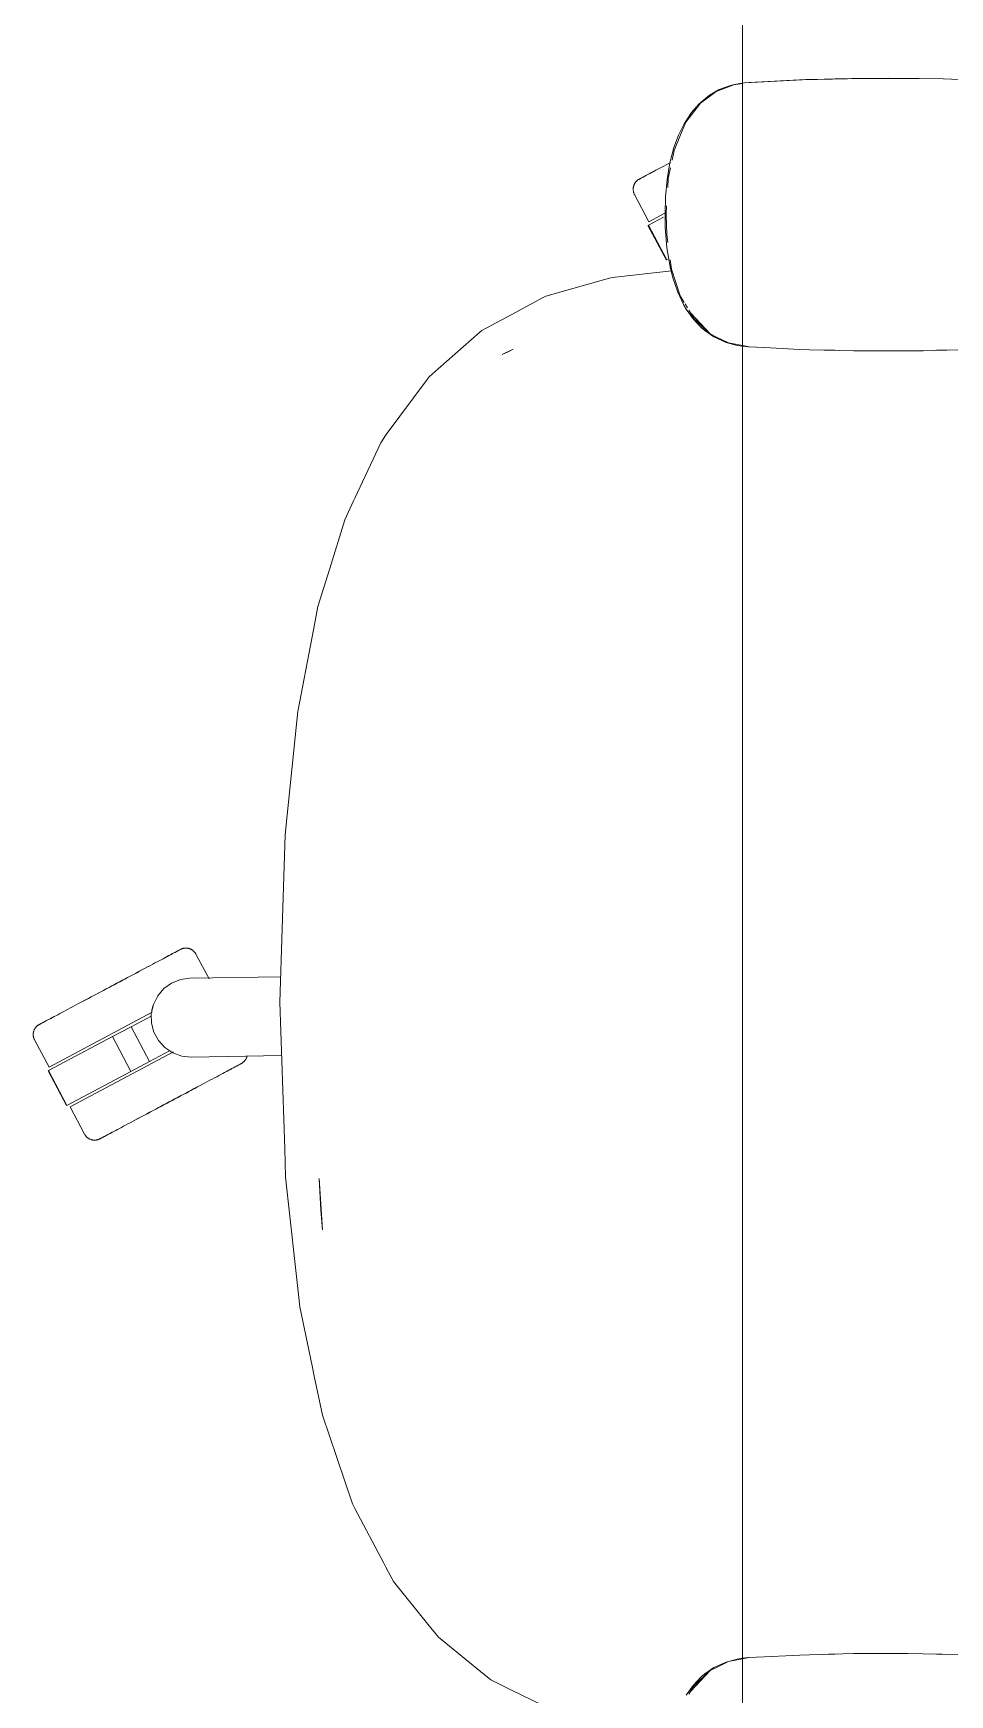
# Model space of a CAD drawing. Header units: millimetres. Extents: x 155927 to 317870, y -36033 to 97293.
# Drawn here: x 229099 to 229425, y 18360 to 18951 of the extents above; entities that cross this region are included whole.
import ezdxf

# ---------------------------------------------------------------- set-up
doc = ezdxf.new("R2010")
doc.units = ezdxf.units.MM
doc.header["$MEASUREMENT"] = 0
doc.layers.add('G-IMPT', color=8, linetype='CONTINUOUS', lineweight=9)
doc.layers.add('I-FURN', color=8, linetype='CONTINUOUS', lineweight=9)

msp = doc.modelspace()

# ---------------------------------------------------------------- linework, layer by layer
at = {"layer": 'G-IMPT'}
for p, q in [((229347.93, 18932.22), (229341.74, 18929.81)), ((229342.77, 18930.48), (229346.41, 18931.87)), ((229347.76, 18932.24), (229346.41, 18931.87)), ((229347.76, 18932.24), (229350.15, 18932.69)), ((229347.93, 18932.22), (229351.1, 18932.7)), ((229351.8, 18932.94), (229350.15, 18932.69)), ((229373.58, 18934.03), (229351.8, 18932.94)), ((229372.37, 18933.99), (229351.8, 18932.94)), ((229351.8, 18932.94), (229353.4, 18933.05)), ((229373.58, 18934.03), (229353.4, 18933.05)), ((229393.77, 18934.49), (229372.37, 18933.99)), ((229383.94, 18934.33), (229372.37, 18933.99)), ((229372.37, 18933.99), (229373.58, 18934.03)), ((229393.77, 18934.49), (229373.58, 18934.03)), ((229383.94, 18934.33), (229403.16, 18934.53)), ((229393.77, 18934.49), (229383.94, 18934.33)), ((229413.95, 18934.45), (229383.94, 18934.33)), ((229391.73, 18934.47), (229389.82, 18934.4)), ((229393.77, 18934.45), (229391.73, 18934.47)), ((229413.95, 18934.45), (229393.77, 18934.49)), ((229413.95, 18934.45), (229403.16, 18934.53)), ((229413.95, 18934.45), (229422.37, 18934.28)), ((229434.13, 18933.89), (229422.37, 18934.28)), ((229339.34, 18928.52), (229335.6, 18925.45)), ((229341.74, 18929.81), (229336.11, 18925.64)), ((229342.77, 18930.48), (229339.34, 18928.52)), ((229330.27, 18918.36), (229332.93, 18922.41)), ((229336.11, 18925.64), (229330.9, 18918.86)), ((229332.93, 18922.41), (229335.6, 18925.45)), ((229326.7, 18909.95), (229328.29, 18914.29)), ((229326.73, 18908.84), (229329.06, 18914.46)), ((229330.27, 18918.36), (229328.29, 18914.29)), ((229330.9, 18918.86), (229329.06, 18914.46)), ((229326.7, 18909.95), (229325.27, 18904.47)), ((229326.73, 18908.84), (229326.02, 18905.37)), ((229324.28, 18898.54), (229325.27, 18904.47)), ((229325.46, 18902.63), (229324.69, 18898.88)), ((229324.28, 18898.54), (229323.71, 18892.39)), ((229324.69, 18898.88), (229324.49, 18895.67)), ((229323.53, 18886.05), (229323.71, 18892.39)), ((229323.62, 18881.54), (229323.53, 18886.05)), ((229324.09, 18889.16), (229323.9, 18886.05)), ((229324.13, 18878.89), (229323.9, 18886.05)), ((229323.62, 18881.54), (229324.19, 18874.23)), ((229324.13, 18878.89), (229324.53, 18876.1)), ((229325.31, 18867.47), (229324.19, 18874.23)), ((229326.29, 18863.54), (229325.31, 18867.47)), ((229325.4, 18869.92), (229325.86, 18866.63)), ((229302.44, 18863.07), (229281.09, 18857.06)), ((229302.44, 18863.07), (229304.7, 18863.71)), ((229325.98, 18866.12), (229304.7, 18863.71)), ((229325.86, 18866.63), (229328.89, 18857.23)), ((229326.29, 18863.54), (229328.03, 18858.45)), ((229279.98, 18856.47), (229268.74, 18850.46)), ((229281.09, 18857.06), (229279.98, 18856.47)), ((229328.03, 18858.45), (229330.23, 18853.82)), ((229328.89, 18857.23), (229330.36, 18854.78)), ((229268.74, 18850.46), (229258.31, 18844.87)), ((229330.23, 18853.82), (229331.04, 18852.44)), ((229330.64, 18854.31), (229331.5, 18852.87)), ((229333.48, 18848.99), (229331.04, 18852.44)), ((229331.97, 18852.09), (229333.85, 18848.93)), ((229332.66, 18851.02), (229333.94, 18849.55)), ((229332.66, 18851.02), (229339.56, 18843.63)), ((229334.07, 18849.4), (229337.15, 18845.86)), ((229242.86, 18831.27), (229257.64, 18844.29)), ((229257.64, 18844.29), (229258.31, 18844.87)), ((229336.35, 18845.94), (229333.48, 18848.99)), ((229333.85, 18848.93), (229339.56, 18843.63)), ((229336.35, 18845.94), (229337.67, 18844.81)), ((229339.56, 18843.63), (229337.15, 18845.86)), ((229340.89, 18842.6), (229337.67, 18844.81)), ((229341.8, 18842.52), (229339.56, 18843.63)), ((229265.61, 18836.26), (229269.5, 18838.22)), ((229265.61, 18836.26), (229267.91, 18837.44)), ((229267.91, 18837.44), (229269.5, 18838.22)), ((229340.89, 18842.6), (229345.22, 18840.62)), ((229341.81, 18842.52), (229346.06, 18840.42)), ((229349.17, 18839.55), (229345.22, 18840.62)), ((229346.06, 18840.42), (229351.1, 18839.48)), ((229351.1, 18839.31), (229349.17, 18839.55)), ((229351.1, 18839.48), (229353.4, 18839.05)), ((229353.18, 18839.05), (229351.1, 18839.31)), ((229358.84, 18838.77), (229353.18, 18839.05)), ((229358.84, 18838.77), (229371.4, 18838.15)), ((229374.95, 18838.03), (229371.4, 18838.15)), ((229390.62, 18837.65), (229374.95, 18838.03)), ((229379.4, 18837.93), (229381.67, 18837.83)), ((229383.89, 18837.83), (229381.67, 18837.83)), ((229390.62, 18837.65), (229395.13, 18837.6)), ((229395.13, 18837.6), (229409.84, 18837.61)), ((229415.31, 18837.68), (229409.84, 18837.61)), ((229415.31, 18837.68), (229427.62, 18837.97)), ((229422.09, 18837.81), (229420.01, 18837.82)), ((229423.75, 18837.89), (229422.09, 18837.81)), ((229224.3, 18807.93), (229238.87, 18827.43)), ((229238.87, 18827.43), (229239.6, 18828.4)), ((229242.86, 18831.27), (229239.6, 18828.4)), ((229224.3, 18807.93), (229223.84, 18807.16)), ((229222.48, 18804.88), (229213.22, 18785.24)), ((229222.48, 18804.88), (229222.9, 18805.59)), ((229223.84, 18807.16), (229222.9, 18805.59)), ((229209.59, 18777.55), (229212.78, 18784.32)), ((229213.22, 18785.24), (229212.78, 18784.32)), ((229209.59, 18777.55), (229204.27, 18760.28)), ((229204.27, 18760.28), (229200.08, 18746.67)), ((229200.08, 18746.67), (229198.62, 18739.07)), ((229197.92, 18735.41), (229198.62, 18739.07)), ((229197.92, 18735.41), (229193.05, 18710.03)), ((229192.96, 18709.57), (229189.14, 18672.58)), ((229192.96, 18709.57), (229193.05, 18710.03)), ((229189.14, 18672.58), (229188.41, 18665.51)), ((229188.18, 18658.25), (229188.41, 18665.51)), ((229186.56, 18606.08), (229188.18, 18658.25)), ((229188.27, 18553.9), (229186.56, 18606.08)), ((229188.27, 18553.9), (229188.59, 18543.96)), ((229189.07, 18539.59), (229188.59, 18543.96)), ((229200.47, 18543.43), (229201.11, 18532.09)), ((229200.47, 18543.43), (229201.72, 18525.15)), ((229189.07, 18539.59), (229193.2, 18502.14)), ((229201.72, 18525.15), (229201.11, 18532.09)), ((229193.69, 18497.73), (229193.2, 18502.14)), ((229198.04, 18476.78), (229193.69, 18497.73)), ((229198.04, 18476.78), (229198.8, 18473.1)), ((229198.8, 18473.1), (229201.67, 18459.28)), ((229204.19, 18451.84), (229201.67, 18459.28)), ((229204.19, 18451.84), (229212.34, 18427.76)), ((229213.21, 18426.1), (229212.34, 18427.76)), ((229223.51, 18406.59), (229213.21, 18426.1)), ((229223.51, 18406.59), (229224.24, 18405.21)), ((229226.95, 18400.08), (229224.24, 18405.21)), ((229226.95, 18400.08), (229239.15, 18384.95)), ((229242.91, 18380.28), (229239.15, 18384.95)), ((229257.86, 18368.11), (229242.91, 18380.28)), ((229340.89, 18369.5), (229345.22, 18371.48)), ((229341.81, 18369.58), (229346.06, 18371.68)), ((229349.17, 18372.55), (229345.22, 18371.48)), ((229346.06, 18371.68), (229351.1, 18372.62)), ((229351.1, 18372.79), (229349.17, 18372.55)), ((229351.1, 18372.62), (229353.4, 18373.05)), ((229353.18, 18373.05), (229351.1, 18372.79)), ((229358.84, 18373.33), (229353.18, 18373.05)), ((229358.84, 18373.33), (229371.4, 18373.95)), ((229374.95, 18374.07), (229371.4, 18373.95)), ((229390.62, 18374.45), (229374.95, 18374.07)), ((229379.4, 18374.17), (229381.67, 18374.27)), ((229383.89, 18374.27), (229381.67, 18374.27)), ((229390.62, 18374.45), (229395.13, 18374.5)), ((229395.13, 18374.5), (229409.84, 18374.49)), ((229415.31, 18374.42), (229409.84, 18374.49)), ((229415.31, 18374.42), (229427.62, 18374.13)), ((229422.09, 18374.29), (229420.01, 18374.29)), ((229423.75, 18374.21), (229422.09, 18374.29)), ((229257.86, 18368.11), (229261.51, 18365.14)), ((229261.51, 18365.14), (229268.68, 18361.61)), ((229332.66, 18361.08), (229339.56, 18368.47)), ((229336.35, 18366.16), (229333.48, 18363.11)), ((229333.85, 18363.17), (229339.56, 18368.47)), ((229334.07, 18362.7), (229337.15, 18366.24)), ((229336.35, 18366.16), (229337.67, 18367.29)), ((229339.56, 18368.47), (229337.15, 18366.24)), ((229340.89, 18369.5), (229337.67, 18367.29)), ((229341.8, 18369.58), (229339.56, 18368.47)), ((229280.15, 18355.97), (229268.68, 18361.61)), ((229333.48, 18363.11), (229331.04, 18359.66)), ((229331.97, 18360.01), (229333.85, 18363.17)), ((229332.66, 18361.08), (229333.94, 18362.55))]:
    msp.add_line(p, q, dxfattribs=at)
at = {"layer": 'I-FURN'}
for p, q in [((229351.1, 18050.51), (229351.1, 19650.51)), ((229351.1, 19650.51), (229351.1, 18050.51)), ((229321.62, 18902.53), (229320.93, 18902.16)), ((229322.34, 18902.91), (229321.62, 18902.53)), ((229323.09, 18903.31), (229322.34, 18902.91)), ((229323.87, 18903.73), (229323.09, 18903.31)), ((229324.67, 18904.15), (229323.87, 18903.73)), ((229325.49, 18904.59), (229324.67, 18904.15)), ((229312.38, 18896.33), (229312.43, 18896.48)), ((229312.43, 18896.48), (229312.49, 18896.63)), ((229312.49, 18896.63), (229312.56, 18896.78)), ((229312.56, 18896.78), (229312.63, 18896.92)), ((229312.63, 18896.92), (229312.7, 18897.06)), ((229312.7, 18897.06), (229312.78, 18897.2)), ((229312.78, 18897.2), (229312.87, 18897.34)), ((229312.87, 18897.34), (229312.96, 18897.47)), ((229312.96, 18897.47), (229313.06, 18897.6)), ((229313.06, 18897.6), (229313.17, 18897.72)), ((229313.17, 18897.72), (229313.27, 18897.84)), ((229313.27, 18897.84), (229313.39, 18897.96)), ((229313.39, 18897.96), (229313.5, 18898.07)), ((229313.5, 18898.07), (229313.62, 18898.18)), ((229313.62, 18898.18), (229313.75, 18898.28)), ((229313.75, 18898.28), (229313.88, 18898.37)), ((229313.88, 18898.37), (229314.01, 18898.46)), ((229314.01, 18898.46), (229314.15, 18898.55)), ((229314.15, 18898.55), (229314.29, 18898.63)), ((229314.29, 18898.63), (229314.33, 18898.65)), ((229314.37, 18898.68), (229314.33, 18898.65)), ((229314.33, 18898.65), (229314.35, 18898.66)), ((229314.33, 18898.65), (229314.33, 18898.65)), ((229314.35, 18898.66), (229314.41, 18898.69)), ((229314.46, 18898.72), (229314.37, 18898.68)), ((229314.41, 18898.69), (229314.51, 18898.75)), ((229314.58, 18898.78), (229314.46, 18898.72)), ((229314.51, 18898.75), (229314.65, 18898.82)), ((229314.74, 18898.87), (229314.58, 18898.78)), ((229314.65, 18898.82), (229314.83, 18898.92)), ((229314.94, 18898.98), (229314.74, 18898.87)), ((229314.83, 18898.92), (229315.05, 18899.03)), ((229315.18, 18899.11), (229314.94, 18898.98)), ((229315.05, 18899.03), (229315.3, 18899.17)), ((229315.46, 18899.25), (229315.18, 18899.11)), ((229315.3, 18899.17), (229315.6, 18899.33)), ((229315.78, 18899.42), (229315.46, 18899.25)), ((229315.6, 18899.33), (229315.94, 18899.51)), ((229316.13, 18899.61), (229315.78, 18899.42)), ((229315.94, 18899.51), (229316.31, 18899.71)), ((229316.53, 18899.82), (229316.13, 18899.61)), ((229316.31, 18899.71), (229316.72, 18899.92)), ((229316.96, 18900.05), (229316.53, 18899.82)), ((229316.72, 18899.92), (229317.17, 18900.16)), ((229317.42, 18900.3), (229316.96, 18900.05)), ((229317.17, 18900.16), (229317.65, 18900.42)), ((229317.92, 18900.56), (229317.42, 18900.3)), ((229317.65, 18900.42), (229318.17, 18900.69)), ((229318.46, 18900.85), (229317.92, 18900.56)), ((229318.17, 18900.69), (229318.72, 18900.99)), ((229319.03, 18901.15), (229318.46, 18900.85)), ((229318.72, 18900.99), (229319.3, 18901.3)), ((229319.63, 18901.47), (229319.03, 18901.15)), ((229320.26, 18901.81), (229319.63, 18901.47)), ((229320.93, 18902.16), (229320.26, 18901.81)), ((229312.19, 18895.22), (229312.2, 18895.38)), ((229312.19, 18895.06), (229312.19, 18895.22)), ((229312.19, 18894.9), (229312.19, 18895.06)), ((229312.2, 18894.74), (229312.19, 18894.9)), ((229312.2, 18895.38), (229312.21, 18895.54)), ((229312.22, 18894.58), (229312.2, 18894.74)), ((229312.21, 18895.54), (229312.23, 18895.7)), ((229312.25, 18894.42), (229312.22, 18894.58)), ((229312.23, 18895.7), (229312.26, 18895.86)), ((229312.28, 18894.26), (229312.25, 18894.42)), ((229312.26, 18895.86), (229312.3, 18896.02)), ((229312.31, 18894.1), (229312.28, 18894.26)), ((229312.3, 18896.02), (229312.34, 18896.17)), ((229312.35, 18893.94), (229312.31, 18894.1)), ((229312.34, 18896.17), (229312.38, 18896.33)), ((229312.4, 18893.79), (229312.35, 18893.94)), ((229312.46, 18893.64), (229312.4, 18893.79)), ((229312.52, 18893.49), (229312.46, 18893.64)), ((229312.59, 18893.34), (229312.52, 18893.49)), ((229312.66, 18893.2), (229312.59, 18893.34)), ((229312.66, 18893.2), (229317.81, 18883.51)), ((229317.63, 18882.28), (229322.92, 18885.1)), ((229317.81, 18883.51), (229323.44, 18886.51)), ((229317.45, 18882.19), (229324.03, 18869.83)), ((229324.2, 18869.92), (229317.63, 18882.28)), ((229324.43, 18870.04), (229324.2, 18869.92)), ((229151.06, 18624.74), (229150.92, 18624.67)), ((229150.99, 18624.7), (229151.11, 18624.77)), ((229151.16, 18624.79), (229151.06, 18624.74)), ((229151.11, 18624.77), (229151.19, 18624.81)), ((229151.22, 18624.83), (229151.16, 18624.79)), ((229151.19, 18624.81), (229151.24, 18624.83)), ((229151.24, 18624.84), (229151.22, 18624.83)), ((229151.24, 18624.84), (229151.39, 18624.91)), ((229151.24, 18624.83), (229151.24, 18624.84)), ((229151.39, 18624.91), (229151.53, 18624.98)), ((229151.53, 18624.98), (229151.68, 18625.04)), ((229151.68, 18625.04), (229151.83, 18625.09)), ((229151.83, 18625.09), (229151.99, 18625.14)), ((229151.99, 18625.14), (229152.14, 18625.18)), ((229152.14, 18625.18), (229152.3, 18625.22)), ((229152.3, 18625.22), (229152.46, 18625.25)), ((229152.46, 18625.25), (229152.62, 18625.28)), ((229152.62, 18625.28), (229152.78, 18625.29)), ((229152.78, 18625.29), (229152.94, 18625.3)), ((229152.94, 18625.3), (229153.1, 18625.31)), ((229153.1, 18625.31), (229153.26, 18625.31)), ((229153.26, 18625.31), (229153.42, 18625.3)), ((229153.42, 18625.3), (229153.58, 18625.28)), ((229153.58, 18625.28), (229153.74, 18625.26)), ((229153.74, 18625.26), (229153.9, 18625.24)), ((229153.9, 18625.24), (229154.06, 18625.2)), ((229154.06, 18625.2), (229154.21, 18625.16)), ((229154.21, 18625.16), (229154.37, 18625.11)), ((229154.37, 18625.11), (229154.52, 18625.06)), ((229154.52, 18625.06), (229154.67, 18625)), ((229154.67, 18625), (229154.82, 18624.94)), ((229154.82, 18624.94), (229154.96, 18624.87)), ((229154.96, 18624.87), (229155.11, 18624.79)), ((229155.11, 18624.79), (229155.24, 18624.71)), ((229155.24, 18624.71), (229155.38, 18624.62)), ((229139.23, 18618.45), (229140.07, 18618.9)), ((229140.52, 18619.14), (229139.69, 18618.69)), ((229141.33, 18619.57), (229140.52, 18619.14)), ((229142.12, 18619.99), (229141.33, 18619.57)), ((229142.88, 18620.39), (229142.12, 18619.99)), ((229143.62, 18620.78), (229142.88, 18620.39)), ((229144.32, 18621.16), (229143.62, 18620.78)), ((229145, 18621.52), (229144.32, 18621.16)), ((229145.65, 18621.86), (229145, 18621.52)), ((229146.27, 18622.19), (229145.65, 18621.86)), ((229146.85, 18622.5), (229146.27, 18622.19)), ((229146.54, 18622.34), (229147.11, 18622.64)), ((229147.4, 18622.8), (229146.85, 18622.5)), ((229147.11, 18622.64), (229147.64, 18622.92)), ((229147.92, 18623.07), (229147.4, 18622.8)), ((229147.64, 18622.92), (229148.15, 18623.19)), ((229148.4, 18623.33), (229147.92, 18623.07)), ((229148.15, 18623.19), (229148.61, 18623.44)), ((229148.85, 18623.56), (229148.4, 18623.33)), ((229148.61, 18623.44), (229149.04, 18623.67)), ((229149.26, 18623.78), (229148.85, 18623.56)), ((229149.04, 18623.67), (229149.43, 18623.88)), ((229149.63, 18623.98), (229149.26, 18623.78)), ((229149.43, 18623.88), (229149.79, 18624.06)), ((229149.97, 18624.16), (229149.63, 18623.98)), ((229149.79, 18624.06), (229150.11, 18624.23)), ((229150.26, 18624.32), (229149.97, 18624.16)), ((229150.11, 18624.23), (229150.39, 18624.38)), ((229150.52, 18624.45), (229150.26, 18624.32)), ((229150.39, 18624.38), (229150.63, 18624.51)), ((229150.74, 18624.57), (229150.52, 18624.45)), ((229150.63, 18624.51), (229150.83, 18624.62)), ((229150.92, 18624.67), (229150.74, 18624.57)), ((229150.83, 18624.62), (229150.99, 18624.7)), ((229155.38, 18624.62), (229155.51, 18624.53)), ((229155.51, 18624.53), (229155.64, 18624.43)), ((229155.64, 18624.43), (229155.76, 18624.33)), ((229155.76, 18624.33), (229155.88, 18624.22)), ((229155.88, 18624.22), (229156, 18624.11)), ((229156, 18624.11), (229156.11, 18623.99)), ((229156.11, 18623.99), (229156.22, 18623.87)), ((229156.22, 18623.87), (229156.32, 18623.75)), ((229156.32, 18623.75), (229156.42, 18623.62)), ((229156.42, 18623.62), (229156.51, 18623.49)), ((229156.51, 18623.49), (229156.59, 18623.35)), ((229156.59, 18623.35), (229156.67, 18623.21)), ((229156.67, 18623.21), (229156.69, 18623.17)), ((229161.39, 18614.33), (229156.69, 18623.17)), ((229127.84, 18612.4), (229128.84, 18612.93)), ((229129.38, 18613.21), (229128.38, 18612.68)), ((229128.84, 18612.93), (229129.84, 18613.46)), ((229130.38, 18613.74), (229129.38, 18613.21)), ((229129.84, 18613.46), (229130.83, 18613.98)), ((229131.36, 18614.27), (229130.38, 18613.74)), ((229130.83, 18613.98), (229131.82, 18614.51)), ((229132.34, 18614.79), (229131.36, 18614.27)), ((229131.82, 18614.51), (229132.79, 18615.03)), ((229133.31, 18615.3), (229132.34, 18614.79)), ((229132.79, 18615.03), (229133.75, 18615.54)), ((229134.27, 18615.81), (229133.31, 18615.3)), ((229133.75, 18615.54), (229134.71, 18616.04)), ((229135.21, 18616.31), (229134.27, 18615.81)), ((229134.71, 18616.04), (229135.64, 18616.54)), ((229136.14, 18616.81), (229135.21, 18616.31)), ((229135.64, 18616.54), (229136.57, 18617.03)), ((229137.06, 18617.29), (229136.14, 18616.81)), ((229136.57, 18617.03), (229137.47, 18617.51)), ((229137.95, 18617.77), (229137.06, 18617.29)), ((229137.47, 18617.51), (229138.36, 18617.99)), ((229138.83, 18618.24), (229137.95, 18617.77)), ((229138.36, 18617.99), (229139.23, 18618.45)), ((229139.69, 18618.69), (229138.83, 18618.24)), ((229148.03, 18612.83), (229151.16, 18614.08)), ((229151.16, 18614.08), (229154.5, 18614.55)), ((229154.5, 18614.55), (229186.84, 18615.11)), ((229117, 18606.63), (229117.94, 18607.13)), ((229118.46, 18607.4), (229117.5, 18606.9)), ((229117.94, 18607.13), (229118.9, 18607.64)), ((229119.42, 18607.92), (229118.46, 18607.4)), ((229118.9, 18607.64), (229119.87, 18608.15)), ((229120.39, 18608.43), (229119.42, 18607.92)), ((229119.87, 18608.15), (229120.84, 18608.67)), ((229121.38, 18608.96), (229120.39, 18608.43)), ((229120.84, 18608.67), (229121.83, 18609.2)), ((229122.37, 18609.48), (229121.38, 18608.96)), ((229121.83, 18609.2), (229122.83, 18609.73)), ((229123.36, 18610.01), (229122.37, 18609.48)), ((229122.83, 18609.73), (229123.83, 18610.26)), ((229124.37, 18610.55), (229123.36, 18610.01)), ((229123.83, 18610.26), (229124.83, 18610.79)), ((229125.37, 18611.08), (229124.37, 18610.55)), ((229124.83, 18610.79), (229125.83, 18611.33)), ((229126.38, 18611.62), (229125.37, 18611.08)), ((229125.83, 18611.33), (229126.84, 18611.86)), ((229127.38, 18612.15), (229126.38, 18611.62)), ((229126.84, 18611.86), (229127.84, 18612.4)), ((229128.38, 18612.68), (229127.38, 18612.15)), ((229141.58, 18605.29), (229143.1, 18608.3)), ((229143.1, 18608.3), (229145.29, 18610.87)), ((229145.29, 18610.87), (229148.03, 18612.83)), ((229104.45, 18582.97), (229141.17, 18602.49)), ((229106.9, 18601.26), (229106.27, 18600.93)), ((229107.57, 18601.62), (229106.9, 18601.26)), ((229108.26, 18601.98), (229107.57, 18601.62)), ((229108.98, 18602.37), (229108.26, 18601.98)), ((229109.73, 18602.77), (229108.98, 18602.37)), ((229110.51, 18603.18), (229109.73, 18602.77)), ((229111.31, 18603.61), (229110.51, 18603.18)), ((229112.14, 18604.04), (229111.31, 18603.61)), ((229112.98, 18604.49), (229112.14, 18604.04)), ((229113.85, 18604.96), (229112.98, 18604.49)), ((229114.74, 18605.43), (229113.85, 18604.96)), ((229115.64, 18605.91), (229114.74, 18605.43)), ((229115.15, 18605.65), (229116.07, 18606.13)), ((229116.57, 18606.4), (229115.64, 18605.91)), ((229116.07, 18606.13), (229117, 18606.63)), ((229117.5, 18606.9), (229116.57, 18606.4)), ((229133.62, 18597.34), (229140.76, 18601.14)), ((229140.83, 18602), (229141.58, 18605.29)), ((229140.89, 18598.63), (229140.83, 18602)), ((229098.88, 18595.15), (229098.9, 18595.31)), ((229098.9, 18595.31), (229098.94, 18595.47)), ((229098.94, 18595.47), (229098.98, 18595.63)), ((229098.98, 18595.63), (229099.02, 18595.78)), ((229099.02, 18595.78), (229099.08, 18595.93)), ((229099.08, 18595.93), (229099.13, 18596.08)), ((229099.13, 18596.08), (229099.2, 18596.23)), ((229099.2, 18596.23), (229099.27, 18596.38)), ((229099.27, 18596.38), (229099.34, 18596.52)), ((229099.34, 18596.52), (229099.43, 18596.66)), ((229099.43, 18596.66), (229099.51, 18596.79)), ((229099.51, 18596.79), (229099.61, 18596.93)), ((229099.61, 18596.93), (229099.7, 18597.05)), ((229099.7, 18597.05), (229099.81, 18597.18)), ((229099.81, 18597.18), (229099.91, 18597.3)), ((229099.91, 18597.3), (229100.03, 18597.41)), ((229100.03, 18597.41), (229100.14, 18597.52)), ((229100.14, 18597.52), (229100.26, 18597.63)), ((229100.26, 18597.63), (229100.39, 18597.73)), ((229100.39, 18597.73), (229100.52, 18597.83)), ((229100.52, 18597.83), (229100.65, 18597.92)), ((229100.65, 18597.92), (229100.79, 18598)), ((229100.79, 18598), (229100.93, 18598.08)), ((229100.93, 18598.08), (229100.97, 18598.11)), ((229101.01, 18598.13), (229100.97, 18598.11)), ((229100.97, 18598.11), (229100.99, 18598.12)), ((229100.97, 18598.11), (229100.97, 18598.11)), ((229100.99, 18598.12), (229101.05, 18598.15)), ((229101.1, 18598.17), (229101.01, 18598.13)), ((229101.05, 18598.15), (229101.15, 18598.2)), ((229101.22, 18598.24), (229101.1, 18598.17)), ((229101.15, 18598.2), (229101.29, 18598.28)), ((229101.38, 18598.33), (229101.22, 18598.24)), ((229101.29, 18598.28), (229101.47, 18598.37)), ((229101.58, 18598.43), (229101.38, 18598.33)), ((229101.47, 18598.37), (229101.69, 18598.49)), ((229101.82, 18598.56), (229101.58, 18598.43)), ((229101.69, 18598.49), (229101.95, 18598.63)), ((229102.1, 18598.71), (229101.82, 18598.56)), ((229101.95, 18598.63), (229102.24, 18598.78)), ((229102.42, 18598.88), (229102.1, 18598.71)), ((229102.24, 18598.78), (229102.58, 18598.96)), ((229102.78, 18599.07), (229102.42, 18598.88)), ((229102.58, 18598.96), (229102.95, 18599.16)), ((229103.17, 18599.28), (229102.78, 18599.07)), ((229102.95, 18599.16), (229103.36, 18599.38)), ((229103.6, 18599.5), (229103.17, 18599.28)), ((229103.36, 18599.38), (229103.81, 18599.62)), ((229104.06, 18599.75), (229103.6, 18599.5)), ((229103.81, 18599.62), (229104.29, 18599.87)), ((229104.56, 18600.02), (229104.06, 18599.75)), ((229104.29, 18599.87), (229104.81, 18600.15)), ((229105.1, 18600.3), (229104.56, 18600.02)), ((229104.81, 18600.15), (229105.36, 18600.44)), ((229105.67, 18600.61), (229105.1, 18600.3)), ((229105.36, 18600.44), (229105.94, 18600.75)), ((229106.27, 18600.93), (229105.67, 18600.61)), ((229126.98, 18593.81), (229133.62, 18597.34)), ((229140.19, 18584.98), (229133.62, 18597.34)), ((229141.75, 18595.37), (229140.89, 18598.63)), ((229143.37, 18592.41), (229141.75, 18595.37)), ((229098.83, 18594.67), (229098.84, 18594.83)), ((229098.83, 18594.51), (229098.83, 18594.67)), ((229098.83, 18594.35), (229098.83, 18594.51)), ((229098.84, 18594.19), (229098.83, 18594.35)), ((229098.84, 18594.83), (229098.85, 18594.99)), ((229098.86, 18594.03), (229098.84, 18594.19)), ((229098.85, 18594.99), (229098.88, 18595.15)), ((229098.89, 18593.87), (229098.86, 18594.03)), ((229098.92, 18593.71), (229098.89, 18593.87)), ((229098.95, 18593.55), (229098.92, 18593.71)), ((229099, 18593.4), (229098.95, 18593.55)), ((229099.04, 18593.25), (229099, 18593.4)), ((229099.1, 18593.09), (229099.04, 18593.25)), ((229099.16, 18592.95), (229099.1, 18593.09)), ((229099.23, 18592.8), (229099.16, 18592.95)), ((229099.3, 18592.65), (229099.23, 18592.8)), ((229099.3, 18592.65), (229104.45, 18582.97)), ((229104.27, 18581.74), (229126.98, 18593.81)), ((229133.55, 18581.45), (229126.98, 18593.81)), ((229145.65, 18589.92), (229143.37, 18592.41)), ((229148.46, 18588.05), (229145.65, 18589.92)), ((229111.96, 18568.84), (229148.71, 18588.38)), ((229140.19, 18584.98), (229133.55, 18581.45)), ((229147.33, 18588.78), (229140.19, 18584.98)), ((229151.64, 18586.91), (229148.46, 18588.05)), ((229154.99, 18586.57), (229151.64, 18586.91)), ((229187.18, 18587.13), (229154.99, 18586.57)), ((229171.23, 18583.36), (229170.85, 18583.17)), ((229171.03, 18583.26), (229171.39, 18583.45)), ((229171.56, 18583.54), (229171.23, 18583.36)), ((229171.39, 18583.45), (229171.7, 18583.62)), ((229171.86, 18583.7), (229171.56, 18583.54)), ((229171.7, 18583.62), (229171.98, 18583.77)), ((229172.12, 18583.84), (229171.86, 18583.7)), ((229171.98, 18583.77), (229172.22, 18583.89)), ((229172.34, 18583.95), (229172.12, 18583.84)), ((229172.22, 18583.89), (229172.42, 18584)), ((229172.52, 18584.05), (229172.34, 18583.95)), ((229172.42, 18584), (229172.59, 18584.09)), ((229172.66, 18584.13), (229172.52, 18584.05)), ((229172.59, 18584.09), (229172.71, 18584.15)), ((229172.76, 18584.18), (229172.66, 18584.13)), ((229172.71, 18584.15), (229172.79, 18584.2)), ((229172.82, 18584.21), (229172.76, 18584.18)), ((229172.79, 18584.2), (229172.83, 18584.22)), ((229172.84, 18584.22), (229172.82, 18584.21)), ((229172.83, 18584.22), (229172.84, 18584.22)), ((229172.88, 18584.24), (229172.84, 18584.22)), ((229173.02, 18584.32), (229172.88, 18584.24)), ((229173.15, 18584.41), (229173.02, 18584.32)), ((229173.29, 18584.5), (229173.15, 18584.41)), ((229173.41, 18584.59), (229173.29, 18584.5)), ((229173.54, 18584.7), (229173.41, 18584.59)), ((229173.66, 18584.8), (229173.54, 18584.7)), ((229173.78, 18584.91), (229173.66, 18584.8)), ((229173.89, 18585.03), (229173.78, 18584.91)), ((229174, 18585.15), (229173.89, 18585.03)), ((229174.1, 18585.27), (229174, 18585.15)), ((229174.2, 18585.4), (229174.1, 18585.27)), ((229174.29, 18585.53), (229174.2, 18585.4)), ((229174.38, 18585.67), (229174.29, 18585.53)), ((229174.46, 18585.81), (229174.38, 18585.67)), ((229174.54, 18585.95), (229174.46, 18585.81)), ((229174.61, 18586.09), (229174.54, 18585.95)), ((229174.67, 18586.24), (229174.61, 18586.09)), ((229174.73, 18586.39), (229174.67, 18586.24)), ((229174.78, 18586.55), (229174.73, 18586.39)), ((229174.83, 18586.7), (229174.78, 18586.55)), ((229174.87, 18586.86), (229174.83, 18586.7)), ((229104.1, 18581.65), (229110.67, 18569.29)), ((229110.84, 18569.38), (229104.27, 18581.74)), ((229133.55, 18581.45), (229110.84, 18569.38)), ((229159.95, 18577.37), (229160.82, 18577.83)), ((229160.82, 18577.83), (229161.67, 18578.28)), ((229161.67, 18578.28), (229162.49, 18578.72)), ((229162.49, 18578.72), (229163.29, 18579.15)), ((229163.29, 18579.15), (229164.07, 18579.56)), ((229164.07, 18579.56), (229164.82, 18579.96)), ((229164.82, 18579.96), (229165.54, 18580.34)), ((229165.54, 18580.34), (229166.24, 18580.71)), ((229166.24, 18580.71), (229166.9, 18581.06)), ((229166.9, 18581.06), (229167.53, 18581.4)), ((229167.53, 18581.4), (229168.14, 18581.72)), ((229168.45, 18581.89), (229167.86, 18581.58)), ((229168.14, 18581.72), (229168.7, 18582.02)), ((229169, 18582.18), (229168.45, 18581.89)), ((229168.7, 18582.02), (229169.24, 18582.31)), ((229169.51, 18582.45), (229169, 18582.18)), ((229169.24, 18582.31), (229169.74, 18582.57)), ((229170, 18582.71), (229169.51, 18582.45)), ((229169.74, 18582.57), (229170.21, 18582.82)), ((229170.44, 18582.95), (229170, 18582.71)), ((229170.21, 18582.82), (229170.64, 18583.05)), ((229170.85, 18583.17), (229170.44, 18582.95)), ((229170.64, 18583.05), (229171.03, 18583.26)), ((229148.43, 18571.25), (229149.44, 18571.78)), ((229149.98, 18572.07), (229148.98, 18571.53)), ((229149.44, 18571.78), (229150.44, 18572.31)), ((229150.98, 18572.6), (229149.98, 18572.07)), ((229150.44, 18572.31), (229151.44, 18572.84)), ((229151.97, 18573.13), (229150.98, 18572.6)), ((229151.44, 18572.84), (229152.43, 18573.37)), ((229152.96, 18573.65), (229151.97, 18573.13)), ((229152.43, 18573.37), (229153.41, 18573.89)), ((229153.94, 18574.17), (229152.96, 18573.65)), ((229153.41, 18573.89), (229154.39, 18574.41)), ((229154.91, 18574.69), (229153.94, 18574.17)), ((229154.39, 18574.41), (229155.35, 18574.92)), ((229155.86, 18575.2), (229154.91, 18574.69)), ((229155.35, 18574.92), (229156.3, 18575.43)), ((229156.81, 18575.7), (229155.86, 18575.2)), ((229156.3, 18575.43), (229157.24, 18575.93)), ((229157.74, 18576.19), (229156.81, 18575.7)), ((229157.24, 18575.93), (229158.16, 18576.42)), ((229158.65, 18576.68), (229157.74, 18576.19)), ((229158.16, 18576.42), (229159.07, 18576.9)), ((229159.07, 18576.9), (229159.95, 18577.37)), ((229111.96, 18568.84), (229117.11, 18559.16)), ((229138.16, 18565.78), (229137.24, 18565.29)), ((229137.66, 18565.52), (229138.59, 18566.01)), ((229139.1, 18566.28), (229138.16, 18565.78)), ((229138.59, 18566.01), (229139.54, 18566.51)), ((229140.05, 18566.79), (229139.1, 18566.28)), ((229139.54, 18566.51), (229140.49, 18567.02)), ((229141.01, 18567.3), (229140.05, 18566.79)), ((229140.49, 18567.02), (229141.46, 18567.54)), ((229141.99, 18567.82), (229141.01, 18567.3)), ((229141.46, 18567.54), (229142.44, 18568.06)), ((229142.97, 18568.34), (229141.99, 18567.82)), ((229142.44, 18568.06), (229143.43, 18568.58)), ((229143.96, 18568.87), (229142.97, 18568.34)), ((229143.43, 18568.58), (229144.42, 18569.11)), ((229144.96, 18569.4), (229143.96, 18568.87)), ((229144.42, 18569.11), (229145.42, 18569.64)), ((229145.96, 18569.93), (229144.96, 18569.4)), ((229145.42, 18569.64), (229146.42, 18570.18)), ((229146.97, 18570.47), (229145.96, 18569.93)), ((229146.42, 18570.18), (229147.43, 18570.71)), ((229147.97, 18571), (229146.97, 18570.47)), ((229147.43, 18570.71), (229148.43, 18571.25)), ((229148.98, 18571.53), (229147.97, 18571)), ((229126.4, 18559.53), (229126.95, 18559.82)), ((229127.26, 18559.99), (229126.7, 18559.69)), ((229126.95, 18559.82), (229127.54, 18560.13)), ((229127.54, 18560.13), (229128.15, 18560.46)), ((229128.15, 18560.46), (229128.8, 18560.81)), ((229128.8, 18560.81), (229129.48, 18561.17)), ((229129.48, 18561.17), (229130.19, 18561.54)), ((229130.19, 18561.54), (229130.92, 18561.93)), ((229130.92, 18561.93), (229131.68, 18562.34)), ((229131.68, 18562.34), (229132.47, 18562.76)), ((229132.47, 18562.76), (229133.28, 18563.19)), ((229133.28, 18563.19), (229134.12, 18563.63)), ((229134.58, 18563.88), (229133.73, 18563.43)), ((229134.12, 18563.63), (229134.98, 18564.09)), ((229135.45, 18564.34), (229134.58, 18563.88)), ((229134.98, 18564.09), (229135.85, 18564.56)), ((229136.33, 18564.81), (229135.45, 18564.34)), ((229135.85, 18564.56), (229136.75, 18565.03)), ((229137.24, 18565.29), (229136.33, 18564.81)), ((229136.75, 18565.03), (229137.66, 18565.52)), ((229117.13, 18559.12), (229117.11, 18559.16)), ((229117.21, 18558.98), (229117.13, 18559.12)), ((229117.3, 18558.84), (229117.21, 18558.98)), ((229117.39, 18558.71), (229117.3, 18558.84)), ((229117.49, 18558.58), (229117.39, 18558.71)), ((229117.59, 18558.45), (229117.49, 18558.58)), ((229117.69, 18558.33), (229117.59, 18558.45)), ((229117.8, 18558.22), (229117.69, 18558.33)), ((229117.92, 18558.1), (229117.8, 18558.22)), ((229118.04, 18558), (229117.92, 18558.1)), ((229118.16, 18557.89), (229118.04, 18558)), ((229118.29, 18557.79), (229118.16, 18557.89)), ((229118.42, 18557.7), (229118.29, 18557.79)), ((229118.56, 18557.62), (229118.42, 18557.7)), ((229118.7, 18557.53), (229118.56, 18557.62)), ((229118.84, 18557.46), (229118.7, 18557.53)), ((229118.99, 18557.39), (229118.84, 18557.46)), ((229119.13, 18557.32), (229118.99, 18557.39)), ((229119.28, 18557.26), (229119.13, 18557.32)), ((229119.44, 18557.21), (229119.28, 18557.26)), ((229119.59, 18557.17), (229119.44, 18557.21)), ((229119.75, 18557.13), (229119.59, 18557.17)), ((229119.9, 18557.09), (229119.75, 18557.13)), ((229120.06, 18557.06), (229119.9, 18557.09)), ((229120.22, 18557.04), (229120.06, 18557.06)), ((229120.38, 18557.03), (229120.22, 18557.04)), ((229120.54, 18557.02), (229120.38, 18557.03)), ((229120.71, 18557.02), (229120.54, 18557.02)), ((229120.87, 18557.02), (229120.71, 18557.02)), ((229121.03, 18557.03), (229120.87, 18557.02)), ((229121.19, 18557.05), (229121.03, 18557.03)), ((229121.35, 18557.08), (229121.19, 18557.05)), ((229121.51, 18557.11), (229121.35, 18557.08)), ((229121.66, 18557.14), (229121.51, 18557.11)), ((229121.82, 18557.18), (229121.66, 18557.14)), ((229121.97, 18557.23), (229121.82, 18557.18)), ((229122.12, 18557.29), (229121.97, 18557.23)), ((229122.27, 18557.35), (229122.12, 18557.29)), ((229122.42, 18557.42), (229122.27, 18557.35)), ((229122.56, 18557.49), (229122.42, 18557.42)), ((229122.56, 18557.49), (229122.58, 18557.5)), ((229122.57, 18557.49), (229122.56, 18557.49)), ((229122.61, 18557.52), (229122.57, 18557.49)), ((229122.58, 18557.5), (229122.64, 18557.53)), ((229122.69, 18557.56), (229122.61, 18557.52)), ((229122.64, 18557.53), (229122.74, 18557.59)), ((229122.81, 18557.62), (229122.69, 18557.56)), ((229122.74, 18557.59), (229122.88, 18557.66)), ((229122.98, 18557.71), (229122.81, 18557.62)), ((229122.88, 18557.66), (229123.06, 18557.76)), ((229123.18, 18557.82), (229122.98, 18557.71)), ((229123.06, 18557.76), (229123.28, 18557.87)), ((229123.42, 18557.94), (229123.18, 18557.82)), ((229123.28, 18557.87), (229123.54, 18558.01)), ((229123.7, 18558.09), (229123.42, 18557.94)), ((229123.54, 18558.01), (229123.84, 18558.17)), ((229124.02, 18558.26), (229123.7, 18558.09)), ((229123.84, 18558.17), (229124.17, 18558.35)), ((229124.37, 18558.45), (229124.02, 18558.26)), ((229124.17, 18558.35), (229124.55, 18558.54)), ((229124.76, 18558.66), (229124.37, 18558.45)), ((229124.55, 18558.54), (229124.96, 18558.76)), ((229125.19, 18558.89), (229124.76, 18558.66)), ((229124.96, 18558.76), (229125.4, 18559)), ((229125.66, 18559.14), (229125.19, 18558.89)), ((229125.4, 18559), (229125.89, 18559.26)), ((229126.16, 18559.4), (229125.66, 18559.14)), ((229125.89, 18559.26), (229126.4, 18559.53)), ((229126.7, 18559.69), (229126.16, 18559.4))]:
    msp.add_line(p, q, dxfattribs=at)
msp.add_arc((229154.56, 18600.55), 13.81, 162.66397, 167.65266, dxfattribs=at)

doc.saveas('drawing.dxf')
